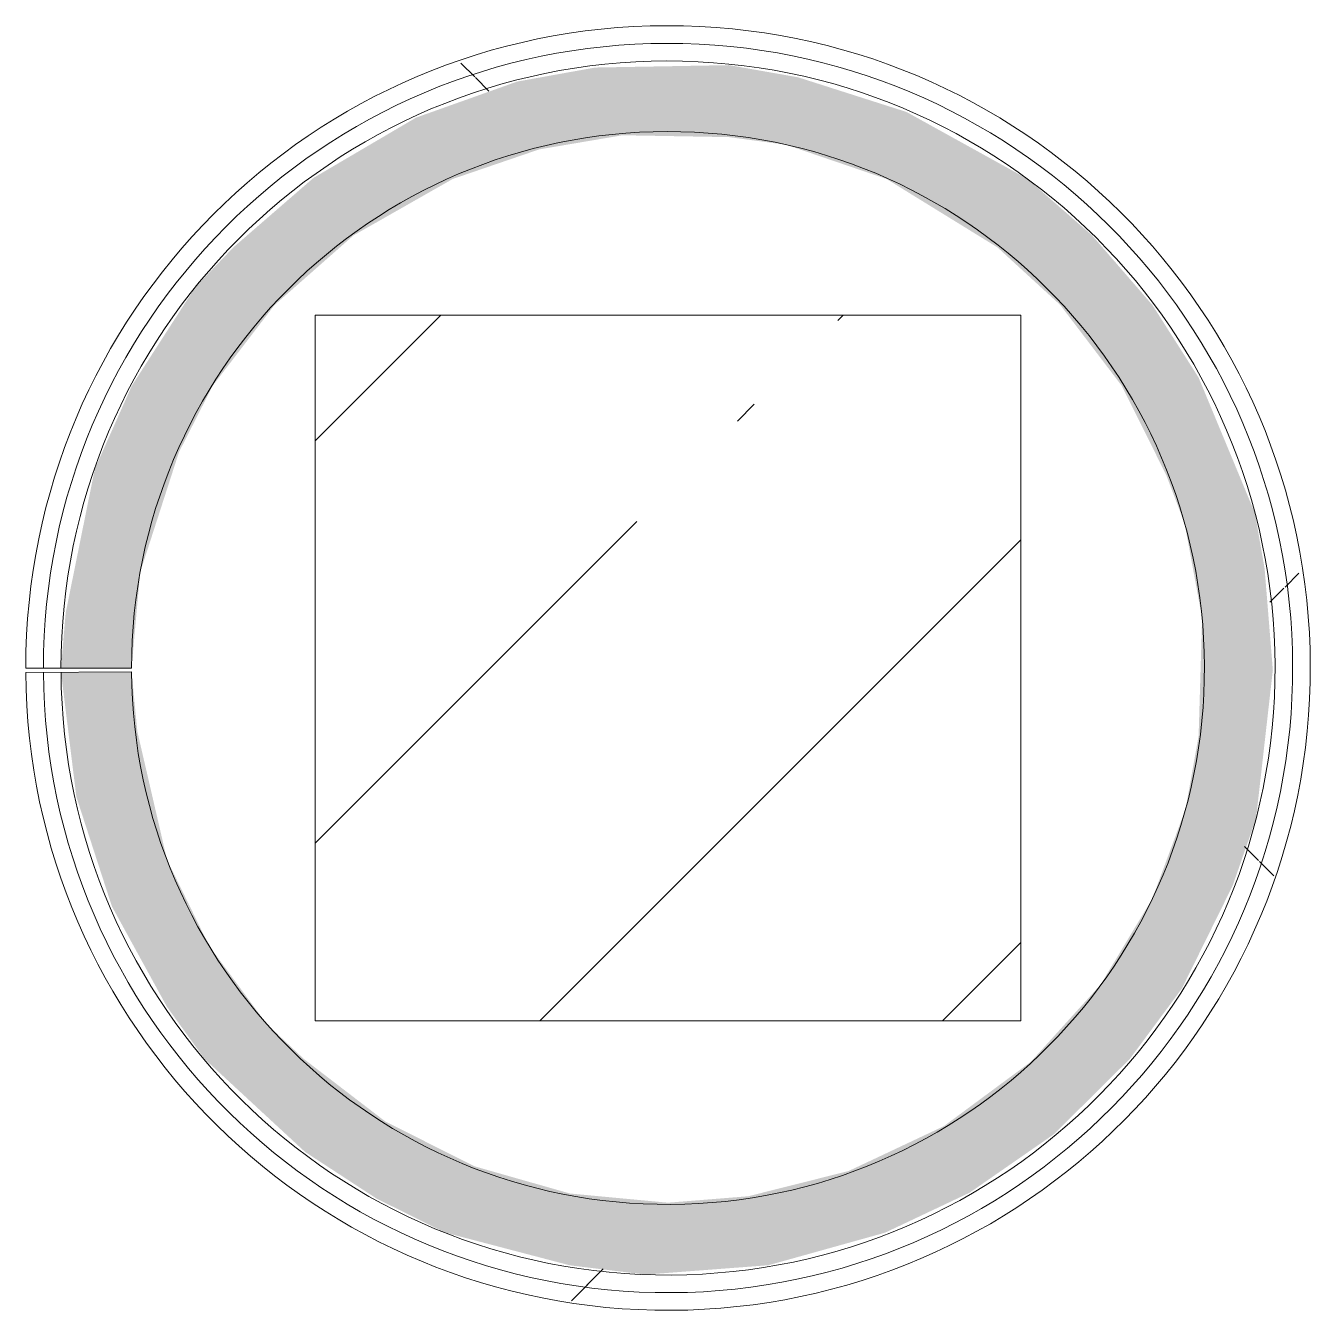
# Model space of a CAD drawing. Header units: millimetres. Extents: x -3377 to 186574, y -8553 to 29000.
# Drawn here: x 107569 to 108479, y 16565 to 17475 of the extents above; entities that cross this region are included whole.
import ezdxf

# ---------------------------------------------------------------- set-up
doc = ezdxf.new("R2010")
doc.units = ezdxf.units.MM
for name, color, linetype, lineweight in [('A-WALL', 7, 'Continuous', 9), ('I-WALL-3', 7, 'Continuous', 5), ('S-COLS-2', 7, 'Continuous', 5)]:
    doc.layers.add(name, color=color, linetype=linetype, lineweight=lineweight)
doc.layers.add('I-WALL-1', color=7, linetype='Continuous', lineweight=5, true_color=0xe7e7e7)
pattern_1 = [(45, (59563.6, 0), (-530.33, 530.33), []), (135, (59563.6, 0), (-530.33, -530.33), [])]

# ---------------------------------------------------------------- blocks, each defined once
blk = doc.blocks.new('BSC_Колонна _Прямоугольная - 500х500-22732503-1_8_1_птичка')
at = {"layer": 'S-COLS-2'}
h = blk.add_hatch(dxfattribs=at)
h.set_pattern_fill('FP_170', color=256, style=0, pattern_type=2)
h.set_pattern_definition([(45, (-48460, -17020), (-285.123, 285.123), []), (45, (-48174.88, -17020), (-285.123, 285.123), [504.031, -100.806, 16.764, -84.042])])
h.paths.add_polyline_path([(213.67, -250), (250, -250), (250, 250), (-250, 250), (-250, -250)])
for p, q in [((250, 250), (-250, 250)), ((-250, 250), (-250, -250)), ((250, -250), (250, 250)), ((-250, -250), (250, -250))]:
    blk.add_line(p, q, dxfattribs=at)

msp = doc.modelspace()

# ---------------------------------------------------------------- hatches: boundary and pattern name
at = {"layer": 'I-WALL-1'}
msp.add_hatch(color=256, dxfattribs=at).paths.add_polyline_path([(108007.66, 16590.3), (108094.76, 16596.94), (108177.38, 16620), (108237.28, 16648.33), (108296.96, 16689.74), (108350.72, 16743.04), (108387.56, 16792.8), (108423.61, 16865.85), (108440.15, 16913.24), (108452.07, 17018.52), (108446.22, 17090.58), (108439.38, 17129.71), (108399.49, 17225.71), (108366.75, 17277.12), (108324.05, 17326.42), (108278.35, 17366.41), (108192.47, 17413.92), (108115.72, 17438.45), (108066.86, 17447.05), (107971.99, 17445.35), (107916.78, 17435.41), (107845.15, 17409.88), (107772.54, 17367.22), (107715.69, 17317.94), (107688.85, 17289.88), (107643.81, 17220), (107617.58, 17161.03), (107596.92, 17058.98), (107593.62, 17020), (107643.61, 17020), (107649.7, 17087.78), (107677.2, 17172.95), (107701.12, 17220), (107744.89, 17277.12), (107800.83, 17326.42), (107871.11, 17366.41), (107932.37, 17387.37), (107991.37, 17397.38), (108066.86, 17396.06), (108107.42, 17390.64), (108178.42, 17366.41), (108257.02, 17317.94), (108301.51, 17277.12), (108344.97, 17220), (108376.5, 17156.81), (108389.58, 17122.28), (108401.96, 17055.37), (108399.49, 16972.03), (108390.3, 16920.32), (108366.64, 16856.51), (108330.03, 16795.69), (108280.72, 16741.11), (108219.03, 16695.46), (108151.57, 16663.68), (108080.43, 16645.79), (108023.61, 16641.23), (107954.15, 16647.73), (107886.8, 16666.95), (107823.61, 16698.59), (107765.66, 16743.04), (107739.02, 16768.19), (107698.67, 16822.99), (107668.74, 16884.1), (107647.73, 16974.92), (107643.62, 17017.31), (107593.62, 17016.95), (107604.5, 16928.75), (107629.69, 16851.11), (107668.74, 16779.9), (107695.35, 16743.04), (107766.49, 16677.22), (107817.21, 16644.12), (107865.58, 16620.09), (107954.15, 16596.85), (107974.66, 16594.34)])
at = {"layer": 'I-WALL-3'}
h = msp.add_hatch(dxfattribs=at)
h.set_pattern_fill('FP_208', color=256, style=0, pattern_type=2)
h.set_pattern_definition(pattern_1)
h.paths.add_polyline_path([(107988.49, 16566.36), (108096.19, 16572.38), (108170.52, 16591), (108237.28, 16620.02), (108295, 16656.56), (108344.42, 16698.85), (108402.1, 16770.26), (108431.12, 16820), (108456.46, 16881.69), (108472.81, 16948.38), (108475.69, 17055.37), (108463.6, 17129.71), (108439.38, 17200.99), (108405.26, 17264.92), (108357.87, 17326.42), (108303.95, 17376.42), (108245.41, 17415.58), (108172.18, 17448.43), (108107.42, 17465.75), (108039.97, 17473.48), (107953.76, 17468.07), (107886.35, 17452.32), (107823.09, 17427.1), (107755.43, 17385.9), (107704.15, 17342.52), (107648.09, 17274.29), (107616.17, 17220), (107587.46, 17144.85), (107574.62, 17092.59), (107568.62, 17020), (107581.11, 17020), (107587.77, 17095.89), (107618.12, 17193.36), (107648.09, 17251.76), (107698.45, 17317.94), (107739.64, 17358.34), (107800.24, 17401.12), (107890.04, 17440.21), (107954.45, 17455.63), (108023.96, 17461.26), (108107.42, 17452.95), (108182.24, 17431.42), (108250.89, 17397.83), (108307.08, 17357.83), (108363.83, 17300.47), (108399.49, 17251.11), (108429.06, 17195.67), (108453.48, 17121.35), (108464.4, 17055.37), (108464.65, 16984.08), (108442.46, 16882.06), (108416.15, 16818.73), (108370.02, 16747.21), (108331.98, 16704.18), (108274.24, 16656.66), (108208.4, 16619.19), (108137.52, 16593.62), (108080.43, 16581.3), (107974.66, 16581.79), (107904.58, 16595.38), (107837.59, 16620.09), (107766.49, 16661.8), (107717.19, 16702.64), (107668.74, 16757.87), (107629.69, 16821.31), (107600.3, 16896.24), (107588, 16942.21), (107575.34, 17016.82), (107568.62, 17016.77), (107583.52, 16910.6), (107607.38, 16840), (107638.71, 16779.94), (107681.09, 16722.42), (107741.5, 16664.91), (107800.33, 16625.17), (107865.58, 16594.75), (107935.35, 16574.92), (107974.66, 16568.59)])
h = msp.add_hatch(dxfattribs=at)
h.set_pattern_fill('FP_208', color=256, style=0, pattern_type=2)
h.set_pattern_definition(pattern_1)
h.paths.add_polyline_path([(108007.2, 16577.8), (108110.04, 16587.55), (108184.57, 16609.48), (108242.61, 16636.97), (108304.03, 16679.36), (108353.82, 16726.97), (108395.23, 16780.92), (108429.34, 16844.46), (108454.53, 16923.72), (108464.53, 17017.87), (108458.78, 17091.07), (108447.36, 17144.41), (108414.89, 17223.72), (108370.02, 17292.84), (108333.25, 17334.92), (108278.44, 17380.96), (108216.31, 17417.81), (108125.54, 17449.08), (108066.86, 17459.52), (107971.99, 17457.91), (107905.67, 17445.02), (107835.15, 17418.78), (107766.03, 17377.9), (107717.19, 17337.52), (107667.79, 17280.94), (107629.69, 17218.99), (107599.78, 17142.07), (107587.28, 17092.59), (107581.11, 17020), (107593.62, 17020.13), (107606.33, 17117.77), (107629.69, 17188.72), (107652.2, 17235.58), (107697.28, 17298.69), (107766.58, 17362.8), (107823.74, 17399.05), (107886.98, 17426.24), (107954.36, 17443.06), (108023.85, 17448.8), (108107.42, 17440.22), (108172.18, 17422.02), (108242.61, 17388.3), (108299.07, 17348.29), (108348.37, 17299.74), (108389.58, 17243.31), (108426.27, 17166.45), (108440.9, 17121.01), (108451.94, 17055.37), (108451.93, 16983.55), (108429.38, 16882.4), (108402.35, 16819.53), (108366.61, 16762.88), (108331.98, 16720.84), (108277.88, 16673.59), (108191.71, 16625.84), (108151.57, 16609.48), (108075.58, 16593.54), (107974.66, 16594.34), (107904.32, 16608.47), (107843.25, 16631.19), (107772.54, 16672.81), (107733.3, 16703.93), (107677.2, 16767.56), (107638.71, 16831.49), (107619.14, 16874.03), (107600.3, 16944.41), (107588, 17016.91), (107581.12, 17016.86), (107594.26, 16918.81), (107619.14, 16844.23), (107649.59, 16785.82), (107690.77, 16729.87), (107750.35, 16673.59), (107800.33, 16638.6), (107892.02, 16599.15), (107954.15, 16584.3), (107999.6, 16578.74)])

# ---------------------------------------------------------------- linework, layer by layer
at = {"layer": 'A-WALL'}
for radius in [442.5, 430]:
    msp.add_arc((108023.61, 17020), radius, 180.40614, 180, dxfattribs=at)
at = {"layer": 'I-WALL-3'}
for p, q in [((107568.61, 17020), (107643.61, 17020)), ((107643.62, 17017.31), (107568.62, 17016.77))]:
    msp.add_line(p, q, dxfattribs=at)
for radius in [455, 380]:
    msp.add_arc((108023.61, 17020), radius, 180.40614, 180, dxfattribs=at)

# ---------------------------------------------------------------- block references
at = {"layer": 'S-COLS-2'}
msp.add_blockref('BSC_Колонна _Прямоугольная - 500х500-22732503-1_8_1_птичка', (108023.61, 17020), dxfattribs=at)

doc.saveas('drawing.dxf')
